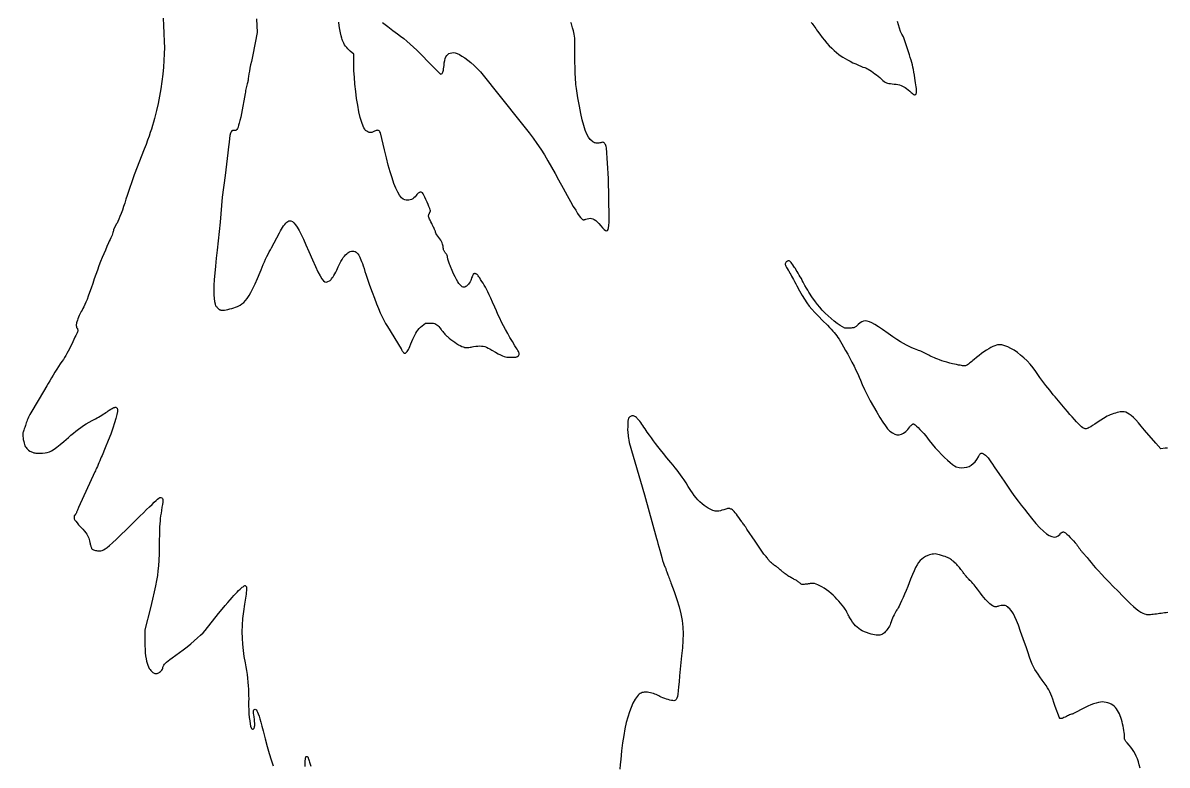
# Model space of a CAD drawing. Extents: x 0.1 to 12, y 0.1 to 13.2.
# Drawn here: x 1.19 to 5.993, y 3.255 to 6.371 of the extents above; entities that cross this region are included whole.
import ezdxf

# ---------------------------------------------------------------- set-up
doc = ezdxf.new("R2010")
doc.units = 0
doc.layers.get('0').update_dxf_attribs({"color": 5, "linetype": 'CONTINUOUS'})
doc.layers.add('1', color=1, linetype='CONTINUOUS')

msp = doc.modelspace()

# ---------------------------------------------------------------- linework, layer by layer
at = {"linetype": 'CONTINUOUS'}
for points in [[(1.7787, 6.3902), (1.7809, 6.3605), (1.7826, 6.3275), (1.7838, 6.2913), (1.7842, 6.2669), (1.7838, 6.2408), (1.7825, 6.2133), (1.7804, 6.1846), (1.7774, 6.155), (1.7736, 6.1248), (1.7691, 6.0942), (1.7637, 6.0635), (1.7576, 6.0331), (1.7508, 6.003), (1.7464, 5.9857), (1.7423, 5.9697), (1.7382, 5.9545), (1.7341, 5.9399), (1.7297, 5.9253), (1.725, 5.9105), (1.7198, 5.895), (1.714, 5.8785), (1.7073, 5.8605), (1.6997, 5.8408), (1.6577, 5.7327), (1.6276, 5.6456), (1.623, 5.6302), (1.618, 5.6147), (1.613, 5.5995), (1.6079, 5.5848), (1.6029, 5.5709), (1.598, 5.5583), (1.5934, 5.5471), (1.5893, 5.5377), (1.5856, 5.5304), (1.5826, 5.5255), (1.5706, 5.5015), (1.5703, 5.4985), (1.5695, 5.4947), (1.5683, 5.4904), (1.5666, 5.4855), (1.5646, 5.4801), (1.5621, 5.4743), (1.5594, 5.468), (1.5563, 5.4614), (1.5531, 5.4546), (1.5495, 5.4474), (1.5432, 5.4328), (1.5366, 5.4175), (1.53, 5.4018), (1.5233, 5.3855), (1.5165, 5.3686), (1.5098, 5.3512), (1.503, 5.3333), (1.4964, 5.3148), (1.4899, 5.2958), (1.4835, 5.2763), (1.4766, 5.2567), (1.4704, 5.2393), (1.4648, 5.2239), (1.4596, 5.2104), (1.455, 5.1986), (1.4506, 5.1883), (1.4466, 5.1794), (1.4427, 5.1716), (1.439, 5.165), (1.4354, 5.1592), (1.4327, 5.1542), (1.4298, 5.1483), (1.4269, 5.142), (1.4241, 5.1354), (1.4216, 5.1288), (1.4192, 5.1224), (1.4172, 5.1166), (1.4157, 5.1116), (1.4148, 5.1077), (1.4144, 5.1051), (1.4144, 5.104), (1.4144, 5.1027), (1.4145, 5.1011), (1.4146, 5.0994), (1.4148, 5.0976), (1.4151, 5.0958), (1.4154, 5.0941), (1.416, 5.0925), (1.4166, 5.0912), (1.4174, 5.0901), (1.419, 5.0875), (1.4202, 5.0852), (1.421, 5.0828), (1.4212, 5.0802), (1.4208, 5.0773), (1.4198, 5.0739), (1.4181, 5.0697), (1.4157, 5.0646), (1.4125, 5.0585), (1.4084, 5.0511), (1.4045, 5.0418), (1.4002, 5.0321), (1.3956, 5.0222), (1.3906, 5.0122), (1.3855, 5.0023), (1.3803, 4.9925), (1.3751, 4.983), (1.37, 4.974), (1.365, 4.9656), (1.3604, 4.958), (1.3538, 4.9492), (1.3468, 4.9392), (1.3396, 4.9283), (1.3322, 4.9167), (1.3247, 4.9047), (1.3173, 4.8924), (1.3102, 4.8803), (1.3034, 4.8685), (1.297, 4.8573), (1.2913, 4.8468), (1.2583, 4.7928), (1.2192, 4.7267), (1.2165, 4.7212), (1.2139, 4.7153), (1.2113, 4.7094), (1.2088, 4.7034), (1.2065, 4.6974), (1.2043, 4.6917), (1.2024, 4.6862), (1.2007, 4.6812), (1.1993, 4.6766), (1.1982, 4.6727), (1.1958, 4.6669), (1.1938, 4.6619), (1.1924, 4.6575), (1.1913, 4.6534), (1.1907, 4.6494), (1.1904, 4.6452), (1.1905, 4.6406), (1.1908, 4.6353), (1.1914, 4.6291), (1.1922, 4.6216), (1.1939, 4.6134), (1.1956, 4.6065), (1.1973, 4.6008), (1.1991, 4.5961), (1.2012, 4.592), (1.2037, 4.5883), (1.2066, 4.5849), (1.2101, 4.5815), (1.2143, 4.5778), (1.2192, 4.5736), (1.2234, 4.5719), (1.227, 4.5703), (1.2304, 4.569), (1.2336, 4.5678), (1.2369, 4.5668), (1.2404, 4.566), (1.2444, 4.5654), (1.2491, 4.5649), (1.2547, 4.5647), (1.2613, 4.5646), (1.273, 4.5648), (1.2833, 4.5657), (1.2927, 4.5675), (1.3018, 4.5705), (1.3112, 4.5751), (1.3214, 4.5814), (1.3329, 4.5899), (1.3464, 4.6007), (1.3624, 4.6142), (1.3814, 4.6306), (1.392, 4.6402), (1.4025, 4.6491), (1.4128, 4.6575), (1.4233, 4.6655), (1.4339, 4.673), (1.4449, 4.6804), (1.4565, 4.6875), (1.4686, 4.6945), (1.4816, 4.7016), (1.4955, 4.7087), (1.5019, 4.7124), (1.5084, 4.7162), (1.5148, 4.7201), (1.5212, 4.724), (1.5274, 4.7279), (1.5333, 4.7316), (1.5389, 4.7353), (1.544, 4.7387), (1.5486, 4.7419), (1.5526, 4.7447), (1.5591, 4.7488), (1.5646, 4.752), (1.5692, 4.7545), (1.5728, 4.7561), (1.5758, 4.7571), (1.5783, 4.7575), (1.5803, 4.7573), (1.5821, 4.7566), (1.5838, 4.7554), (1.5856, 4.7538), (1.5873, 4.7483), (1.5871, 4.7392), (1.585, 4.7267), (1.5811, 4.7108), (1.5755, 4.6918), (1.5681, 4.6699), (1.559, 4.6451), (1.5484, 4.6177), (1.5362, 4.5878), (1.5225, 4.5556), (1.5196, 4.5481), (1.5165, 4.5403), (1.5132, 4.5323), (1.5098, 4.5243), (1.5064, 4.5165), (1.5031, 4.5091), (1.4999, 4.5022), (1.4971, 4.496), (1.4946, 4.4907), (1.4925, 4.4865), (1.4234, 4.3363), (1.4224, 4.3327), (1.4213, 4.3292), (1.4201, 4.3258), (1.4188, 4.3225), (1.4174, 4.3194), (1.4161, 4.3167), (1.4148, 4.3142), (1.4135, 4.3121), (1.4124, 4.3105), (1.4114, 4.3093), (1.4083, 4.305), (1.4061, 4.3011), (1.405, 4.2973), (1.405, 4.2933), (1.4062, 4.289), (1.4086, 4.2842), (1.4124, 4.2787), (1.4176, 4.2721), (1.4242, 4.2644), (1.4324, 4.2553), (1.4414, 4.2454), (1.4486, 4.2371), (1.4543, 4.2302), (1.4587, 4.2242), (1.4621, 4.2188), (1.4646, 4.2137), (1.4666, 4.2086), (1.4683, 4.203), (1.4698, 4.1966), (1.4715, 4.1892), (1.4724, 4.1856), (1.4733, 4.1821), (1.4742, 4.1786), (1.4751, 4.1753), (1.476, 4.1723), (1.4769, 4.1695), (1.4778, 4.167), (1.4787, 4.165), (1.4796, 4.1633), (1.4805, 4.1622), (1.4834, 4.1604), (1.4869, 4.1589), (1.4907, 4.1577), (1.4949, 4.1566), (1.4992, 4.1558), (1.5038, 4.1552), (1.5085, 4.155), (1.5133, 4.1551), (1.5179, 4.1554), (1.5225, 4.1562), (1.5284, 4.1586), (1.5353, 4.1628), (1.5438, 4.1689), (1.5543, 4.1775), (1.5672, 4.1888), (1.5829, 4.2033), (1.6017, 4.2213), (1.6242, 4.2432), (1.6507, 4.2694), (1.6817, 4.3003), (1.6964, 4.3149), (1.7097, 4.328), (1.7218, 4.3397), (1.7325, 4.3498), (1.7417, 4.3585), (1.7496, 4.3656), (1.7559, 4.3712), (1.7608, 4.3752), (1.7641, 4.3776), (1.7658, 4.3784), (1.7698, 4.3782), (1.773, 4.3777), (1.7754, 4.3764), (1.777, 4.3741), (1.7778, 4.3705), (1.7779, 4.3654), (1.7773, 4.3585), (1.776, 4.3495), (1.7742, 4.3382), (1.7718, 4.3243), (1.7701, 4.3124), (1.7685, 4.3015), (1.7672, 4.2909), (1.766, 4.2801), (1.765, 4.2684), (1.7642, 4.2551), (1.7636, 4.2397), (1.7631, 4.2215), (1.7629, 4.1999), (1.7628, 4.1742), (1.7618, 4.1421), (1.7607, 4.115), (1.7593, 4.0917), (1.7574, 4.0707), (1.7549, 4.0507), (1.7515, 4.0302), (1.7472, 4.0078), (1.7417, 3.9823), (1.7349, 3.9521), (1.7267, 3.9159), (1.7027, 3.8228), (1.7027, 3.7748), (1.7029, 3.7568), (1.7034, 3.7407), (1.7043, 3.7263), (1.7056, 3.7134), (1.7072, 3.702), (1.7092, 3.6917), (1.7115, 3.6827), (1.7142, 3.6745), (1.7173, 3.6673), (1.7207, 3.6607), (1.7242, 3.6564), (1.7273, 3.6527), (1.7302, 3.6495), (1.733, 3.6468), (1.7357, 3.6445), (1.7385, 3.6427), (1.7412, 3.6413), (1.7442, 3.6404), (1.7473, 3.6398), (1.7508, 3.6396), (1.7537, 3.6401), (1.757, 3.6413), (1.7606, 3.6431), (1.7642, 3.6455), (1.7676, 3.6483), (1.7709, 3.6513), (1.7736, 3.6545), (1.7758, 3.6577), (1.7773, 3.6608), (1.7778, 3.6637), (1.778, 3.6664), (1.7787, 3.6692), (1.78, 3.6722), (1.782, 3.6754), (1.7849, 3.6791), (1.7888, 3.6831), (1.7938, 3.6877), (1.8001, 3.693), (1.8077, 3.6989), (1.8168, 3.7057), (1.8317, 3.7162), (1.8473, 3.7277), (1.8633, 3.7398), (1.8793, 3.7524), (1.8949, 3.765), (1.9098, 3.7775), (1.9236, 3.7895), (1.936, 3.8007), (1.9466, 3.811), (1.955, 3.8198), (2.012, 3.8919), (2.0264, 3.9095), (2.039, 3.9247), (2.05, 3.9378), (2.0597, 3.949), (2.0683, 3.9587), (2.076, 3.9671), (2.083, 3.9746), (2.0896, 3.9814), (2.0958, 3.9877), (2.1021, 3.994), (2.1071, 3.9981), (2.1112, 4.0016), (2.1147, 4.0043), (2.1175, 4.0064), (2.1197, 4.0079), (2.1216, 4.0087), (2.123, 4.0089), (2.1242, 4.0085), (2.1252, 4.0075), (2.1261, 4.006), (2.1277, 4.005), (2.1287, 4.0037), (2.1293, 4.0018), (2.1296, 3.9994), (2.1295, 3.9962), (2.1292, 3.9922), (2.1286, 3.987), (2.1279, 3.9807), (2.127, 3.9731), (2.1261, 3.964), (2.1204, 3.9315), (2.116, 3.9006), (2.1128, 3.8711), (2.1108, 3.8427), (2.11, 3.8153), (2.1103, 3.7886), (2.1119, 3.7624), (2.1145, 3.7365), (2.1183, 3.7107), (2.1231, 3.6847), (2.1265, 3.6684), (2.1293, 3.6521), (2.1317, 3.6358), (2.1336, 3.6197), (2.1351, 3.604), (2.1363, 3.5887), (2.1372, 3.574), (2.1377, 3.56), (2.138, 3.5468), (2.1381, 3.5345), (2.1376, 3.5195), (2.1377, 3.5035), (2.1383, 3.4872), (2.1393, 3.4711), (2.1408, 3.4557), (2.1425, 3.4416), (2.1443, 3.4292), (2.1463, 3.4192), (2.1483, 3.4121), (2.1502, 3.4084), (2.1518, 3.4076), (2.1531, 3.407), (2.1542, 3.4065), (2.1551, 3.4063), (2.1558, 3.4062), (2.1564, 3.4063), (2.157, 3.4065), (2.1576, 3.407), (2.1583, 3.4076), (2.1592, 3.4084), (2.1601, 3.4094), (2.1609, 3.4107), (2.1617, 3.4125), (2.1624, 3.4148), (2.1629, 3.4178), (2.1633, 3.4216), (2.1634, 3.4263), (2.1633, 3.4321), (2.1629, 3.4391), (2.1622, 3.4474), (2.1605, 3.4574), (2.1593, 3.4657), (2.1585, 3.4724), (2.158, 3.4778), (2.158, 3.482), (2.1585, 3.4851), (2.1594, 3.4872), (2.1608, 3.4886), (2.1627, 3.4893), (2.1652, 3.4895), (2.1678, 3.4888), (2.1703, 3.4867), (2.1729, 3.4831), (2.1755, 3.4777), (2.1783, 3.4703), (2.1814, 3.4609), (2.1848, 3.4493), (2.1887, 3.4353), (2.1931, 3.4187), (2.1982, 3.3994), (2.2071, 3.3654), (2.2158, 3.3335), (2.2243, 3.3041), (2.2326, 3.2769), (2.2406, 3.2523)], [(2.3754, 3.2502), (2.3755, 3.2632), (2.3758, 3.2731), (2.3761, 3.2804), (2.3767, 3.2854), (2.3774, 3.2886), (2.3784, 3.2904), (2.3798, 3.2911), (2.3814, 3.2913), (2.383, 3.2912), (2.3844, 3.2908), (2.3855, 3.2901), (2.3865, 3.2889), (2.3874, 3.2872), (2.3883, 3.2848), (2.3893, 3.2817), (2.3904, 3.2778), (2.3918, 3.2731), (2.3934, 3.2673), (2.396, 3.2587), (2.3985, 3.251)]]:
    msp.add_lwpolyline(points, dxfattribs=at)
at = {"layer": '1', "linetype": 'CONTINUOUS'}
for points in [[(2.1712, 6.3874), (2.1742, 6.3303), (2.1562, 6.2372), (2.1526, 6.2228), (2.1494, 6.2084), (2.1463, 6.1943), (2.1436, 6.1808), (2.1411, 6.1682), (2.1391, 6.1566), (2.1374, 6.1463), (2.1362, 6.1377), (2.1354, 6.1309), (2.1351, 6.1261), (2.1341, 6.123), (2.133, 6.1191), (2.1318, 6.1145), (2.1305, 6.1094), (2.1291, 6.104), (2.1278, 6.0982), (2.1265, 6.0923), (2.1252, 6.0864), (2.1241, 6.0806), (2.1231, 6.0751), (2.1081, 5.991), (2.1047, 5.9751), (2.1016, 5.9616), (2.0987, 5.9503), (2.096, 5.941), (2.0935, 5.9336), (2.091, 5.9279), (2.0886, 5.9237), (2.0862, 5.9209), (2.0837, 5.9194), (2.0811, 5.9189), (2.0754, 5.9195), (2.0707, 5.919), (2.067, 5.9172), (2.064, 5.9134), (2.0616, 5.9073), (2.0595, 5.8984), (2.0575, 5.8862), (2.0556, 5.8704), (2.0535, 5.8504), (2.0511, 5.8258), (2.039, 5.7297), (2.027, 5.6396), (2.018, 5.5345), (2.006, 5.4174), (2.0019, 5.3826), (1.9984, 5.3502), (1.9957, 5.3203), (1.9938, 5.2932), (1.9925, 5.2688), (1.992, 5.2473), (1.9921, 5.2287), (1.993, 5.2133), (1.9947, 5.2011), (1.997, 5.1922), (1.9972, 5.1903), (1.9977, 5.1883), (1.9985, 5.1862), (1.9995, 5.1841), (2.0008, 5.1821), (2.0022, 5.1801), (2.0038, 5.1783), (2.0055, 5.1766), (2.0072, 5.1753), (2.009, 5.1742), (2.0107, 5.1717), (2.0124, 5.1698), (2.0139, 5.1683), (2.0155, 5.1671), (2.0173, 5.1663), (2.0192, 5.1657), (2.0213, 5.1654), (2.0238, 5.1652), (2.0267, 5.1652), (2.03, 5.1652), (2.036, 5.1655), (2.043, 5.1665), (2.0507, 5.168), (2.0589, 5.17), (2.0672, 5.1723), (2.0754, 5.1749), (2.0833, 5.1777), (2.0906, 5.1805), (2.0969, 5.1834), (2.1021, 5.1862), (2.11, 5.1912), (2.1175, 5.1974), (2.1248, 5.205), (2.1321, 5.2145), (2.1396, 5.226), (2.1475, 5.2398), (2.1559, 5.2563), (2.165, 5.2756), (2.1751, 5.2982), (2.1862, 5.3243), (2.19, 5.3346), (2.1944, 5.3453), (2.199, 5.3564), (2.204, 5.3676), (2.2091, 5.3788), (2.2143, 5.3896), (2.2195, 5.4), (2.2246, 5.4097), (2.2296, 5.4186), (2.2342, 5.4264), (2.2673, 5.4895), (2.2711, 5.4975), (2.2754, 5.5052), (2.2799, 5.5124), (2.2847, 5.5191), (2.2894, 5.5252), (2.2941, 5.5304), (2.2985, 5.5346), (2.3026, 5.5378), (2.3063, 5.5398), (2.3093, 5.5405), (2.3155, 5.5396), (2.3218, 5.5366), (2.3281, 5.5314), (2.3348, 5.5236), (2.342, 5.5131), (2.3497, 5.4997), (2.3583, 5.483), (2.3678, 5.4629), (2.3785, 5.4391), (2.3904, 5.4114), (2.4053, 5.3769), (2.4179, 5.3487), (2.4285, 5.3264), (2.4375, 5.3093), (2.4452, 5.2969), (2.452, 5.2888), (2.4583, 5.2844), (2.4644, 5.2832), (2.4707, 5.2847), (2.4775, 5.2883), (2.4794, 5.2895), (2.4815, 5.2912), (2.4838, 5.2937), (2.4863, 5.2968), (2.4891, 5.3007), (2.4922, 5.3054), (2.4955, 5.3109), (2.4992, 5.3174), (2.5032, 5.3249), (2.5075, 5.3333), (2.5136, 5.3469), (2.5194, 5.3587), (2.525, 5.369), (2.5302, 5.3779), (2.5353, 5.3855), (2.5402, 5.3919), (2.5449, 5.3973), (2.5495, 5.4017), (2.5541, 5.4054), (2.5586, 5.4084), (2.5646, 5.4107), (2.5702, 5.412), (2.5753, 5.4125), (2.58, 5.412), (2.5845, 5.4107), (2.5886, 5.4084), (2.5926, 5.4053), (2.5963, 5.4012), (2.6, 5.3963), (2.6036, 5.3904), (2.6048, 5.3876), (2.6067, 5.3831), (2.6091, 5.3769), (2.612, 5.3693), (2.6152, 5.3604), (2.6187, 5.3504), (2.6224, 5.3395), (2.6262, 5.3279), (2.63, 5.3158), (2.6336, 5.3033), (2.6456, 5.2702), (2.6562, 5.2408), (2.6659, 5.2148), (2.6747, 5.1919), (2.6828, 5.1715), (2.6905, 5.1535), (2.6979, 5.1373), (2.7053, 5.1226), (2.7128, 5.109), (2.7207, 5.0961), (2.7778, 5.003), (2.7788, 5.0011), (2.7799, 4.9991), (2.7811, 4.997), (2.7824, 4.9949), (2.7838, 4.9929), (2.7851, 4.9909), (2.7864, 4.9891), (2.7877, 4.9874), (2.7888, 4.9861), (2.7898, 4.985), (2.7917, 4.9844), (2.7937, 4.9843), (2.7959, 4.985), (2.7982, 4.9863), (2.8007, 4.9884), (2.8032, 4.9913), (2.8058, 4.995), (2.8084, 4.9997), (2.8111, 5.0053), (2.8138, 5.012), (2.8182, 5.0233), (2.8225, 5.0337), (2.8268, 5.0433), (2.831, 5.0522), (2.8352, 5.0604), (2.8395, 5.068), (2.844, 5.075), (2.8487, 5.0815), (2.8536, 5.0875), (2.8589, 5.0931), (2.8799, 5.1111), (2.8979, 5.1111), (2.9039, 5.111), (2.9092, 5.1106), (2.9141, 5.1098), (2.9187, 5.1085), (2.923, 5.1066), (2.9273, 5.104), (2.9316, 5.1005), (2.936, 5.0961), (2.9408, 5.0907), (2.9459, 5.0841), (2.9479, 5.0812), (2.9502, 5.0781), (2.9527, 5.0748), (2.9555, 5.0713), (2.9583, 5.0679), (2.9613, 5.0646), (2.9643, 5.0615), (2.9673, 5.0586), (2.9702, 5.0561), (2.973, 5.0541), (2.9797, 5.0478), (2.9871, 5.0416), (2.9949, 5.0356), (3.0029, 5.03), (3.0109, 5.0248), (3.0186, 5.0201), (3.0258, 5.0161), (3.0323, 5.0128), (3.0378, 5.0104), (3.042, 5.009), (3.0442, 5.0083), (3.047, 5.0079), (3.0503, 5.0078), (3.0541, 5.0079), (3.0582, 5.0083), (3.0626, 5.0088), (3.0672, 5.0095), (3.0718, 5.0103), (3.0765, 5.0111), (3.0811, 5.012), (3.0912, 5.0135), (3.1002, 5.0145), (3.1082, 5.0148), (3.1155, 5.0145), (3.1224, 5.0135), (3.1291, 5.0118), (3.1359, 5.0093), (3.143, 5.0061), (3.1507, 5.002), (3.1592, 4.997), (3.1738, 4.9889), (3.1858, 4.9823), (3.1954, 4.9773), (3.2033, 4.9734), (3.2098, 4.9707), (3.2156, 4.9689), (3.221, 4.9678), (3.2266, 4.9672), (3.2329, 4.967), (3.2402, 4.967), (3.2461, 4.9671), (3.2511, 4.9673), (3.2554, 4.9677), (3.259, 4.9682), (3.262, 4.9688), (3.2645, 4.9696), (3.2664, 4.9703), (3.268, 4.9712), (3.2693, 4.9721), (3.2703, 4.973), (3.2718, 4.9756), (3.2727, 4.9782), (3.2731, 4.9809), (3.2728, 4.9839), (3.2718, 4.9872), (3.27, 4.9911), (3.2676, 4.9957), (3.2643, 5.0011), (3.2602, 5.0075), (3.2553, 5.015), (3.2447, 5.0328), (3.2347, 5.05), (3.2252, 5.0669), (3.2161, 5.0833), (3.2076, 5.0995), (3.1995, 5.1153), (3.1918, 5.131), (3.1845, 5.1465), (3.1777, 5.1619), (3.1712, 5.1772), (3.162, 5.1979), (3.1543, 5.2153), (3.1476, 5.2299), (3.1418, 5.2422), (3.1366, 5.2526), (3.1318, 5.2617), (3.1271, 5.2699), (3.1223, 5.2778), (3.117, 5.2857), (3.1111, 5.2943), (3.1077, 5.3001), (3.1046, 5.3049), (3.1018, 5.3087), (3.0992, 5.3118), (3.0968, 5.3142), (3.0947, 5.3159), (3.0926, 5.3171), (3.0907, 5.3178), (3.0889, 5.3182), (3.0871, 5.3183), (3.0854, 5.3182), (3.0838, 5.3178), (3.0823, 5.3171), (3.0809, 5.3159), (3.0796, 5.3142), (3.0782, 5.3118), (3.0768, 5.3087), (3.0754, 5.3049), (3.0738, 5.3001), (3.0721, 5.2943), (3.0699, 5.2889), (3.0672, 5.2836), (3.064, 5.2786), (3.0604, 5.274), (3.0567, 5.2699), (3.0528, 5.2664), (3.049, 5.2637), (3.0454, 5.2618), (3.042, 5.261), (3.039, 5.2613), (3.0345, 5.2635), (3.03, 5.2669), (3.0253, 5.2714), (3.0204, 5.2772), (3.0154, 5.2845), (3.0101, 5.2935), (3.0044, 5.3042), (2.9984, 5.3168), (2.9919, 5.3315), (2.985, 5.3483), (2.9832, 5.3529), (2.9814, 5.3576), (2.9797, 5.3623), (2.9782, 5.3669), (2.9767, 5.3712), (2.9755, 5.3754), (2.9744, 5.3791), (2.9737, 5.3825), (2.9732, 5.3852), (2.973, 5.3874), (2.9728, 5.3893), (2.9723, 5.3913), (2.9715, 5.3934), (2.9705, 5.3956), (2.9692, 5.3979), (2.9678, 5.4001), (2.9662, 5.4024), (2.9645, 5.4045), (2.9628, 5.4065), (2.961, 5.4084), (2.9593, 5.411), (2.958, 5.4135), (2.957, 5.4158), (2.9562, 5.418), (2.9557, 5.42), (2.9553, 5.422), (2.9551, 5.4239), (2.955, 5.4258), (2.955, 5.4276), (2.955, 5.4294), (2.9546, 5.4333), (2.9536, 5.4376), (2.952, 5.4424), (2.9498, 5.4474), (2.9471, 5.4527), (2.9439, 5.4582), (2.9404, 5.4638), (2.9365, 5.4694), (2.9323, 5.475), (2.9279, 5.4805), (2.927, 5.4816), (2.9261, 5.4829), (2.9253, 5.4845), (2.9245, 5.4862), (2.9238, 5.488), (2.9232, 5.4898), (2.9226, 5.4915), (2.9223, 5.4931), (2.922, 5.4944), (2.9219, 5.4955), (2.9217, 5.4967), (2.9209, 5.4986), (2.9198, 5.5011), (2.9184, 5.5041), (2.9167, 5.5075), (2.9148, 5.5113), (2.9128, 5.5153), (2.9108, 5.5196), (2.9088, 5.524), (2.9069, 5.5285), (2.9028, 5.5359), (2.8996, 5.5421), (2.8971, 5.5472), (2.8953, 5.5514), (2.8941, 5.5548), (2.8935, 5.5577), (2.8933, 5.5603), (2.8935, 5.5626), (2.8941, 5.565), (2.8949, 5.5676), (2.8958, 5.5694), (2.8967, 5.5712), (2.8975, 5.5729), (2.8983, 5.5746), (2.899, 5.5762), (2.8996, 5.5777), (2.9002, 5.5792), (2.9006, 5.5804), (2.9008, 5.5816), (2.9009, 5.5826), (2.9001, 5.5859), (2.898, 5.5918), (2.8949, 5.5997), (2.891, 5.609), (2.8866, 5.619), (2.8821, 5.6291), (2.8777, 5.6386), (2.8736, 5.647), (2.8703, 5.6535), (2.8679, 5.6577), (2.8652, 5.6592), (2.8625, 5.6602), (2.8598, 5.6605), (2.8571, 5.6604), (2.8544, 5.6595), (2.8516, 5.6581), (2.8489, 5.656), (2.8462, 5.6532), (2.8435, 5.6498), (2.8408, 5.6456), (2.8363, 5.6406), (2.8315, 5.6363), (2.8265, 5.6327), (2.8214, 5.63), (2.8161, 5.628), (2.8106, 5.6268), (2.8049, 5.6265), (2.799, 5.627), (2.793, 5.6284), (2.7868, 5.6306), (2.7794, 5.637), (2.7717, 5.647), (2.7639, 5.6604), (2.7558, 5.6772), (2.7477, 5.6971), (2.7397, 5.7199), (2.7316, 5.7456), (2.7237, 5.7739), (2.7161, 5.8047), (2.7087, 5.8378), (2.6907, 5.9099), (2.6889, 5.9132), (2.687, 5.9157), (2.6851, 5.9176), (2.6831, 5.9189), (2.6809, 5.9197), (2.6786, 5.9199), (2.676, 5.9195), (2.6732, 5.9188), (2.6701, 5.9175), (2.6667, 5.9159), (2.6605, 5.9129), (2.6545, 5.9112), (2.6487, 5.9106), (2.6433, 5.9112), (2.6381, 5.9129), (2.6334, 5.9157), (2.629, 5.9195), (2.6251, 5.9244), (2.6216, 5.9302), (2.6186, 5.9369), (2.6124, 5.953), (2.6065, 5.9736), (2.6009, 5.9978), (2.5958, 6.0248), (2.5912, 6.0537), (2.5873, 6.0835), (2.584, 6.1135), (2.5816, 6.1427), (2.5801, 6.1702), (2.5796, 6.1952), (2.5796, 6.2402), (2.5646, 6.2523), (2.5593, 6.257), (2.5542, 6.2622), (2.5494, 6.2677), (2.545, 6.2734), (2.5409, 6.2793), (2.5373, 6.2851), (2.5342, 6.2908), (2.5317, 6.2964), (2.5298, 6.3015), (2.5285, 6.3063), (2.5258, 6.3171), (2.5232, 6.3297), (2.5207, 6.3435), (2.5183, 6.3583), (2.5161, 6.3739)], [(2.7003, 6.373), (2.722, 6.3558), (2.743, 6.3395), (2.7628, 6.3243), (2.7755, 6.3149), (2.7887, 6.3046), (2.8021, 6.2935), (2.8157, 6.2817), (2.8296, 6.2691), (2.8436, 6.256), (2.8578, 6.2423), (2.8721, 6.228), (2.8865, 6.2133), (2.9009, 6.1982), (2.9429, 6.1562), (2.9455, 6.1564), (2.9477, 6.1573), (2.9496, 6.1588), (2.9513, 6.1611), (2.9527, 6.164), (2.954, 6.1678), (2.9551, 6.1725), (2.9561, 6.1781), (2.9571, 6.1846), (2.958, 6.1922), (2.9591, 6.2032), (2.9609, 6.2128), (2.9632, 6.2211), (2.9661, 6.2281), (2.9696, 6.2339), (2.9737, 6.2385), (2.9785, 6.242), (2.984, 6.2444), (2.9901, 6.2458), (2.997, 6.2462), (3.0041, 6.2453), (3.0126, 6.2424), (3.0224, 6.2378), (3.0333, 6.2315), (3.045, 6.2237), (3.0575, 6.2145), (3.0706, 6.2039), (3.084, 6.1921), (3.0975, 6.1791), (3.1111, 6.1652), (3.2823, 5.952), (3.2992, 5.931), (3.3158, 5.9094), (3.3321, 5.8872), (3.3481, 5.8644), (3.3637, 5.8408), (3.3792, 5.8166), (3.3943, 5.7916), (3.4092, 5.7658), (3.4239, 5.7392), (3.4384, 5.7117), (3.4577, 5.6766), (3.4744, 5.6467), (3.4886, 5.6216), (3.5006, 5.6008), (3.5105, 5.5841), (3.5187, 5.5709), (3.5252, 5.561), (3.5304, 5.5539), (3.5344, 5.5492), (3.5375, 5.5465), (3.5392, 5.5457), (3.5405, 5.5451), (3.5417, 5.5446), (3.5428, 5.5444), (3.5439, 5.5443), (3.5451, 5.5444), (3.5465, 5.5446), (3.5481, 5.5451), (3.5501, 5.5457), (3.5526, 5.5465), (3.5594, 5.5489), (3.5657, 5.5504), (3.5717, 5.5509), (3.5774, 5.5504), (3.583, 5.5488), (3.5887, 5.5459), (3.5946, 5.5416), (3.601, 5.5359), (3.6079, 5.5286), (3.6156, 5.5195), (3.6238, 5.5106), (3.6306, 5.5039), (3.6361, 5.4996), (3.6404, 5.4978), (3.6438, 5.4989), (3.6463, 5.5029), (3.6482, 5.51), (3.6496, 5.5206), (3.6507, 5.5347), (3.6517, 5.5526), (3.6486, 5.7177), (3.6396, 5.8468), (3.6386, 5.852), (3.6371, 5.8565), (3.6354, 5.8605), (3.6334, 5.8638), (3.631, 5.8664), (3.6284, 5.8682), (3.6255, 5.8694), (3.6224, 5.8697), (3.6191, 5.8692), (3.6156, 5.8679), (3.6119, 5.8671), (3.6081, 5.8665), (3.6042, 5.8661), (3.6003, 5.8661), (3.5965, 5.8664), (3.5927, 5.867), (3.5891, 5.868), (3.5856, 5.8695), (3.5825, 5.8714), (3.5796, 5.8739), (3.5717, 5.8807), (3.5644, 5.8906), (3.5574, 5.9037), (3.5507, 5.9201), (3.5443, 5.9399), (3.5381, 5.9634), (3.532, 5.9906), (3.5259, 6.0217), (3.5197, 6.0568), (3.5135, 6.0961), (3.5126, 6.1037), (3.5117, 6.1121), (3.5109, 6.1215), (3.5101, 6.1318), (3.5094, 6.1434), (3.5088, 6.1562), (3.5082, 6.1704), (3.5078, 6.186), (3.5076, 6.2033), (3.5075, 6.2222), (3.5075, 6.2461), (3.5074, 6.2659), (3.5073, 6.2821), (3.5069, 6.2954), (3.5064, 6.3063), (3.5056, 6.3154), (3.5044, 6.3233), (3.5029, 6.3305), (3.5009, 6.3377), (3.4985, 6.3453), (3.4974, 6.3501), (3.496, 6.3553), (3.4944, 6.3607), (3.4926, 6.3663), (3.4906, 6.372)], [(4.499, 6.3724), (4.5026, 6.3681), (4.5064, 6.3634), (4.5103, 6.3582), (4.5141, 6.3529), (4.518, 6.3474), (4.5218, 6.3418), (4.5255, 6.3363), (4.5348, 6.323), (4.5445, 6.3101), (4.5545, 6.2977), (4.5647, 6.2859), (4.5751, 6.2748), (4.5854, 6.2643), (4.5957, 6.2547), (4.6057, 6.2459), (4.6154, 6.2381), (4.6246, 6.2312), (4.6319, 6.2264), (4.641, 6.221), (4.6513, 6.2154), (4.6625, 6.2096), (4.6742, 6.2038), (4.6858, 6.1984), (4.697, 6.1934), (4.7074, 6.189), (4.7164, 6.1856), (4.7237, 6.1832), (4.7278, 6.1818), (4.7329, 6.1794), (4.7387, 6.1762), (4.7451, 6.1723), (4.7519, 6.1678), (4.759, 6.1629), (4.7662, 6.1576), (4.7733, 6.1521), (4.7802, 6.1466), (4.7868, 6.1411), (4.7935, 6.1346), (4.7994, 6.1294), (4.8047, 6.1253), (4.8097, 6.1221), (4.8146, 6.1197), (4.8197, 6.118), (4.8252, 6.1167), (4.8314, 6.1158), (4.8385, 6.115), (4.8468, 6.1141), (4.8553, 6.1131), (4.8629, 6.1119), (4.8698, 6.1103), (4.8762, 6.1083), (4.8821, 6.1059), (4.8879, 6.1029), (4.8937, 6.0993), (4.8997, 6.095), (4.906, 6.0899), (4.9129, 6.0841), (4.918, 6.0792), (4.9223, 6.0754), (4.9261, 6.0725), (4.9294, 6.0705), (4.9321, 6.0694), (4.9343, 6.0692), (4.9362, 6.0696), (4.9377, 6.0708), (4.9389, 6.0727), (4.9399, 6.0751), (4.9407, 6.0767), (4.941, 6.0796), (4.9411, 6.0838), (4.9409, 6.0891), (4.9403, 6.0953), (4.9395, 6.1025), (4.9384, 6.1105), (4.9371, 6.1192), (4.9356, 6.1284), (4.9339, 6.1381), (4.9321, 6.1517), (4.9303, 6.1638), (4.9283, 6.1748), (4.9261, 6.185), (4.9238, 6.1948), (4.9212, 6.2045), (4.9182, 6.2145), (4.9149, 6.225), (4.9112, 6.2365), (4.9069, 6.2492), (4.8859, 6.3123), (4.8799, 6.323), (4.8744, 6.335), (4.8695, 6.3482), (4.8652, 6.3622), (4.8615, 6.3769)], [(5.9938, 4.5863), (5.9894, 4.5858), (5.985, 4.5856), (5.967, 4.5826), (5.9459, 4.6066), (5.8979, 4.6607), (5.8843, 4.6774), (5.8721, 4.6918), (5.8611, 4.704), (5.8513, 4.7141), (5.8423, 4.7222), (5.8341, 4.7286), (5.8264, 4.7332), (5.8191, 4.7364), (5.812, 4.7382), (5.8048, 4.7387), (5.8013, 4.7385), (5.7965, 4.7377), (5.7906, 4.7366), (5.7839, 4.735), (5.7767, 4.7331), (5.7691, 4.7309), (5.7616, 4.7286), (5.7543, 4.726), (5.7476, 4.7234), (5.7417, 4.7207), (5.6997, 4.6937), (5.6889, 4.6863), (5.6799, 4.6802), (5.6724, 4.6754), (5.6662, 4.6718), (5.661, 4.6693), (5.6567, 4.6677), (5.6529, 4.6671), (5.6494, 4.6673), (5.6461, 4.6681), (5.6426, 4.6697), (5.6392, 4.6716), (5.6342, 4.6755), (5.628, 4.6811), (5.6208, 4.6883), (5.6126, 4.6967), (5.6037, 4.7062), (5.5943, 4.7166), (5.5845, 4.7276), (5.5745, 4.7391), (5.5646, 4.7508), (5.5225, 4.8018), (5.5152, 4.8102), (5.5077, 4.8191), (5.5001, 4.8285), (5.4923, 4.8384), (5.4842, 4.8487), (5.476, 4.8595), (5.4677, 4.8708), (5.4591, 4.8824), (5.4504, 4.8945), (5.4414, 4.9069), (5.4301, 4.9227), (5.4179, 4.9378), (5.405, 4.9518), (5.3917, 4.9649), (5.378, 4.9767), (5.3643, 4.9873), (5.3506, 4.9966), (5.3373, 5.0043), (5.3244, 5.0105), (5.3123, 5.015), (5.3073, 5.0166), (5.3031, 5.0179), (5.2994, 5.0189), (5.2962, 5.0195), (5.2932, 5.0199), (5.2903, 5.02), (5.2873, 5.0198), (5.2841, 5.0194), (5.2805, 5.0188), (5.2763, 5.018), (5.2694, 5.0157), (5.2617, 5.0123), (5.2531, 5.0081), (5.2439, 5.0029), (5.2342, 4.997), (5.2242, 4.9903), (5.2139, 4.983), (5.2035, 4.9752), (5.1932, 4.9668), (5.1832, 4.958), (5.1779, 4.9535), (5.1728, 4.9494), (5.1679, 4.9455), (5.1634, 4.942), (5.1592, 4.9388), (5.1553, 4.9361), (5.1518, 4.9339), (5.1488, 4.9323), (5.1462, 4.9313), (5.1441, 4.9309), (5.1419, 4.931), (5.1387, 4.9313), (5.1347, 4.9318), (5.1297, 4.9326), (5.1239, 4.9336), (5.1171, 4.9348), (5.1095, 4.9364), (5.1009, 4.9382), (5.0914, 4.9404), (5.0811, 4.9429), (5.0683, 4.9465), (5.0571, 4.9498), (5.047, 4.953), (5.0381, 4.9561), (5.03, 4.9591), (5.0227, 4.962), (5.0159, 4.9648), (5.0095, 4.9675), (5.0032, 4.9703), (4.997, 4.973), (4.9922, 4.9757), (4.9871, 4.9786), (4.9816, 4.9816), (4.976, 4.9845), (4.9703, 4.9872), (4.9648, 4.9898), (4.9594, 4.9922), (4.9544, 4.9942), (4.9499, 4.9958), (4.9459, 4.997), (4.9332, 5.0022), (4.9214, 5.0072), (4.9102, 5.0124), (4.8989, 5.0181), (4.887, 5.0248), (4.8739, 5.0327), (4.8591, 5.0422), (4.8421, 5.0537), (4.8221, 5.0675), (4.7988, 5.0841), (4.7813, 5.0955), (4.7666, 5.1047), (4.754, 5.1117), (4.7434, 5.1166), (4.7342, 5.1194), (4.7261, 5.1202), (4.7188, 5.1191), (4.7116, 5.1162), (4.7044, 5.1115), (4.6967, 5.1051), (4.6933, 5.1018), (4.6904, 5.0989), (4.6878, 5.0966), (4.6853, 5.0946), (4.6828, 5.0931), (4.6803, 5.0919), (4.6775, 5.0911), (4.6744, 5.0905), (4.6708, 5.0902), (4.6667, 5.0901), (4.6396, 5.0901), (4.6306, 5.0947), (4.62, 5.1013), (4.6082, 5.1094), (4.5956, 5.1189), (4.5826, 5.1295), (4.5696, 5.1409), (4.557, 5.1528), (4.5452, 5.165), (4.5346, 5.1772), (4.5255, 5.1892), (4.5173, 5.2), (4.5103, 5.2092), (4.5044, 5.2174), (4.4992, 5.225), (4.4944, 5.2324), (4.4896, 5.24), (4.4847, 5.2484), (4.4792, 5.2579), (4.4729, 5.2691), (4.4655, 5.2823), (4.4617, 5.2896), (4.4577, 5.2972), (4.4534, 5.3049), (4.4491, 5.3125), (4.4448, 5.3198), (4.4406, 5.3268), (4.4366, 5.3333), (4.4328, 5.3392), (4.4294, 5.3442), (4.4264, 5.3483), (4.4222, 5.3549), (4.4184, 5.3603), (4.415, 5.3646), (4.412, 5.3679), (4.4092, 5.3701), (4.4065, 5.3715), (4.404, 5.372), (4.4015, 5.3718), (4.399, 5.3709), (4.3964, 5.3694), (4.394, 5.3675), (4.3921, 5.3653), (4.3909, 5.3629), (4.3903, 5.3601), (4.3904, 5.357), (4.3912, 5.3534), (4.3928, 5.3492), (4.3952, 5.3446), (4.3983, 5.3393), (4.4024, 5.3333), (4.4045, 5.3301), (4.407, 5.3259), (4.41, 5.3208), (4.4134, 5.3148), (4.417, 5.3082), (4.421, 5.3009), (4.4252, 5.2931), (4.4295, 5.2848), (4.4339, 5.2762), (4.4384, 5.2673), (4.4502, 5.2456), (4.4608, 5.227), (4.4707, 5.2108), (4.4804, 5.1962), (4.4906, 5.1824), (4.5018, 5.1689), (4.5145, 5.1548), (4.5293, 5.1395), (4.5468, 5.1221), (4.5676, 5.1021), (4.576, 5.0929), (4.5833, 5.0848), (4.5898, 5.0775), (4.5956, 5.0707), (4.601, 5.0642), (4.606, 5.0576), (4.6111, 5.0505), (4.6162, 5.0428), (4.6216, 5.0341), (4.6276, 5.024), (4.6353, 5.0106), (4.6435, 4.9957), (4.6523, 4.9798), (4.6612, 4.9632), (4.67, 4.9463), (4.6787, 4.9295), (4.6868, 4.9132), (4.6941, 4.8978), (4.7005, 4.8835), (4.7057, 4.8709), (4.7133, 4.8529), (4.723, 4.832), (4.7345, 4.8092), (4.7472, 4.7851), (4.7605, 4.7609), (4.774, 4.7373), (4.7872, 4.7151), (4.7996, 4.6954), (4.8106, 4.679), (4.8198, 4.6667), (4.8297, 4.657), (4.8396, 4.6497), (4.8494, 4.6448), (4.8591, 4.6422), (4.8686, 4.6419), (4.878, 4.644), (4.8871, 4.6484), (4.896, 4.6551), (4.9046, 4.6642), (4.9129, 4.6757), (4.9147, 4.6775), (4.9165, 4.6792), (4.9182, 4.6809), (4.9199, 4.6825), (4.9215, 4.6839), (4.9231, 4.6852), (4.9245, 4.6862), (4.9258, 4.687), (4.9269, 4.6875), (4.9279, 4.6877), (4.9307, 4.6866), (4.9351, 4.6834), (4.9409, 4.6784), (4.9477, 4.672), (4.9553, 4.6644), (4.9634, 4.6559), (4.9716, 4.6468), (4.9796, 4.6373), (4.9872, 4.6278), (4.994, 4.6186), (5.0068, 4.6026), (5.02, 4.5872), (5.0332, 4.5725), (5.0463, 4.5587), (5.0589, 4.5462), (5.071, 4.5349), (5.0821, 4.5253), (5.0922, 4.5173), (5.1009, 4.5114), (5.1081, 4.5075), (5.1196, 4.5047), (5.1308, 4.5035), (5.1415, 4.5039), (5.1517, 4.5059), (5.1614, 4.5094), (5.1706, 4.5144), (5.1792, 4.521), (5.1872, 4.529), (5.1945, 4.5386), (5.2012, 4.5495), (5.2029, 4.5529), (5.2045, 4.5557), (5.206, 4.5581), (5.2073, 4.56), (5.2087, 4.5616), (5.2101, 4.5627), (5.2115, 4.5636), (5.2129, 4.5642), (5.2145, 4.5645), (5.2162, 4.5646), (5.2192, 4.564), (5.2227, 4.5624), (5.2267, 4.5596), (5.2312, 4.5557), (5.2361, 4.5507), (5.2415, 4.5445), (5.2473, 4.537), (5.2536, 4.5284), (5.2602, 4.5186), (5.2673, 4.5075), (5.2892, 4.4749), (5.3083, 4.4467), (5.3252, 4.4222), (5.3404, 4.4007), (5.3544, 4.3814), (5.3676, 4.3635), (5.3806, 4.3463), (5.3939, 4.3291), (5.408, 4.311), (5.4234, 4.2913), (5.4421, 4.2697), (5.4587, 4.2518), (5.4734, 4.2375), (5.4865, 4.2265), (5.4981, 4.2188), (5.5086, 4.2143), (5.5182, 4.2128), (5.527, 4.2142), (5.5354, 4.2184), (5.5435, 4.2252), (5.5446, 4.2269), (5.546, 4.2285), (5.5475, 4.2298), (5.5493, 4.231), (5.5511, 4.232), (5.5528, 4.2328), (5.5546, 4.2334), (5.5561, 4.2339), (5.5575, 4.2341), (5.5586, 4.2342), (5.5614, 4.233), (5.5659, 4.2297), (5.5718, 4.2248), (5.5786, 4.2185), (5.586, 4.2113), (5.5934, 4.2038), (5.6005, 4.1961), (5.6068, 4.1889), (5.612, 4.1824), (5.6156, 4.1772), (5.6174, 4.1752), (5.6192, 4.173), (5.621, 4.1705), (5.6228, 4.1679), (5.6246, 4.1652), (5.6264, 4.1625), (5.6282, 4.1599), (5.63, 4.1574), (5.6318, 4.1551), (5.6336, 4.1532), (5.6355, 4.1512), (5.6376, 4.1489), (5.6398, 4.1464), (5.6421, 4.1436), (5.6445, 4.1408), (5.647, 4.1378), (5.6496, 4.1348), (5.6523, 4.1318), (5.655, 4.1289), (5.6577, 4.1261), (5.6652, 4.1161), (5.6734, 4.1057), (5.6825, 4.0947), (5.6927, 4.0829), (5.7042, 4.0702), (5.7171, 4.0563), (5.7317, 4.041), (5.748, 4.0242), (5.7663, 4.0056), (5.7868, 3.985), (5.8063, 3.9649), (5.8235, 3.9476), (5.8386, 3.933), (5.8518, 3.9209), (5.8634, 3.911), (5.8735, 3.9033), (5.8824, 3.8973), (5.8903, 3.8931), (5.8974, 3.8904), (5.9039, 3.8889), (5.9061, 3.8882), (5.9092, 3.8878), (5.913, 3.8876), (5.9176, 3.8878), (5.9227, 3.8881), (5.9283, 3.8887), (5.9345, 3.8893), (5.941, 3.8901), (5.9478, 3.891), (5.955, 3.8919), (5.9608, 3.8928), (5.9673, 3.8937), (5.9743, 3.8945), (5.9817, 3.8953), (5.9891, 3.896), (5.9965, 3.8967)], [(5.8799, 3.2432), (5.8762, 3.2571), (5.8722, 3.2697), (5.868, 3.2815), (5.8635, 3.2923), (5.8585, 3.3026), (5.8531, 3.3122), (5.8472, 3.3215), (5.8407, 3.3305), (5.8336, 3.3394), (5.8258, 3.3483), (5.8226, 3.3517), (5.82, 3.3546), (5.8179, 3.3573), (5.8164, 3.3598), (5.8153, 3.3622), (5.8146, 3.3648), (5.8141, 3.3675), (5.8139, 3.3706), (5.8138, 3.3742), (5.8138, 3.3784), (5.8136, 3.3852), (5.8128, 3.3929), (5.8116, 3.4013), (5.8101, 3.4101), (5.8082, 3.4193), (5.806, 3.4285), (5.8037, 3.4377), (5.8011, 3.4465), (5.7985, 3.4548), (5.7958, 3.4625), (5.7928, 3.4704), (5.7893, 3.4779), (5.7853, 3.4849), (5.7809, 3.4914), (5.7759, 3.4974), (5.7705, 3.5027), (5.7647, 3.5073), (5.7584, 3.5112), (5.7518, 3.5143), (5.7447, 3.5165), (5.7368, 3.5188), (5.729, 3.5201), (5.7211, 3.5205), (5.7129, 3.5199), (5.7042, 3.5184), (5.6948, 3.5159), (5.6845, 3.5123), (5.673, 3.5078), (5.6601, 3.5022), (5.6456, 3.4955), (5.6006, 3.4715), (5.6002, 3.4714), (5.5989, 3.4711), (5.5969, 3.4706), (5.5944, 3.4698), (5.5912, 3.4688), (5.5876, 3.4676), (5.5837, 3.466), (5.5795, 3.4642), (5.5751, 3.462), (5.5706, 3.4595), (5.5647, 3.4569), (5.5597, 3.4548), (5.5554, 3.4531), (5.5518, 3.4517), (5.5488, 3.4508), (5.5464, 3.4504), (5.5444, 3.4504), (5.5428, 3.4509), (5.5415, 3.4519), (5.5405, 3.4535), (5.5225, 3.5015), (5.5175, 3.518), (5.5132, 3.5318), (5.5091, 3.5435), (5.5052, 3.5536), (5.5011, 3.5627), (5.4966, 3.5713), (5.4913, 3.5801), (5.485, 3.5895), (5.4775, 3.6002), (5.4685, 3.6126), (5.4592, 3.6252), (5.4512, 3.6365), (5.4442, 3.6469), (5.4379, 3.6572), (5.4321, 3.6678), (5.4265, 3.6794), (5.421, 3.6926), (5.4153, 3.708), (5.4092, 3.7262), (5.4024, 3.7477), (5.3891, 3.7856), (5.3779, 3.8168), (5.3684, 3.8422), (5.3604, 3.8623), (5.3536, 3.878), (5.3477, 3.89), (5.3424, 3.8991), (5.3374, 3.9059), (5.3325, 3.9113), (5.3273, 3.9159), (5.3238, 3.9192), (5.3204, 3.9217), (5.3169, 3.9236), (5.3134, 3.9249), (5.3097, 3.9257), (5.3057, 3.9259), (5.3014, 3.9255), (5.2966, 3.9248), (5.2912, 3.9235), (5.2853, 3.9219), (5.2819, 3.9211), (5.2791, 3.9205), (5.2766, 3.92), (5.2744, 3.9198), (5.2725, 3.9197), (5.2708, 3.9198), (5.2692, 3.92), (5.2676, 3.9205), (5.266, 3.9211), (5.2643, 3.9219), (5.2596, 3.9243), (5.2545, 3.9276), (5.2491, 3.932), (5.2434, 3.9374), (5.2372, 3.9437), (5.2307, 3.9509), (5.2239, 3.959), (5.2167, 3.9679), (5.2091, 3.9775), (5.2012, 3.988), (5.1966, 3.9943), (5.1919, 4.0005), (5.1872, 4.0065), (5.1825, 4.0122), (5.1779, 4.0176), (5.1735, 4.0226), (5.1694, 4.027), (5.1655, 4.0308), (5.1621, 4.0338), (5.1592, 4.036), (5.1572, 4.0388), (5.1549, 4.0418), (5.1525, 4.0448), (5.1498, 4.0479), (5.1471, 4.0511), (5.1445, 4.0542), (5.1418, 4.0573), (5.1394, 4.0603), (5.1371, 4.0633), (5.1351, 4.0661), (5.1331, 4.069), (5.1306, 4.0724), (5.1276, 4.0762), (5.1244, 4.0802), (5.1209, 4.0845), (5.1172, 4.0888), (5.1134, 4.0931), (5.1096, 4.0973), (5.1058, 4.1013), (5.1021, 4.1051), (5.097, 4.1094), (5.0925, 4.1131), (5.0883, 4.1164), (5.0843, 4.1194), (5.0803, 4.122), (5.0762, 4.1243), (5.0716, 4.1265), (5.0666, 4.1285), (5.0607, 4.1303), (5.0541, 4.1321), (5.0456, 4.1354), (5.038, 4.1379), (5.0311, 4.1398), (5.0247, 4.141), (5.0188, 4.1415), (5.013, 4.1414), (5.0072, 4.1407), (5.0012, 4.1394), (4.9949, 4.1376), (4.988, 4.1351), (4.9787, 4.1306), (4.9704, 4.1257), (4.963, 4.1202), (4.9561, 4.1137), (4.9497, 4.1059), (4.9435, 4.0964), (4.9372, 4.0851), (4.9306, 4.0714), (4.9236, 4.0552), (4.9159, 4.036), (4.9102, 4.0204), (4.904, 4.0045), (4.8974, 3.9886), (4.8908, 3.9731), (4.8844, 3.9583), (4.8783, 3.9448), (4.8728, 3.9328), (4.8681, 3.9227), (4.8643, 3.915), (4.8619, 3.9099), (4.8591, 3.9067), (4.8561, 3.9025), (4.8531, 3.8975), (4.85, 3.8918), (4.8468, 3.8855), (4.8437, 3.8788), (4.8406, 3.8717), (4.8376, 3.8645), (4.8346, 3.8571), (4.8318, 3.8498), (4.8298, 3.8445), (4.8272, 3.8391), (4.8243, 3.8339), (4.8211, 3.8288), (4.8176, 3.8239), (4.8139, 3.8194), (4.8101, 3.8151), (4.8063, 3.8112), (4.8025, 3.8078), (4.7988, 3.8048), (4.7951, 3.8032), (4.7911, 3.802), (4.7869, 3.8011), (4.7822, 3.8007), (4.777, 3.8007), (4.7713, 3.8011), (4.765, 3.802), (4.758, 3.8035), (4.7503, 3.8054), (4.7417, 3.8078), (4.7314, 3.8114), (4.7221, 3.8152), (4.7136, 3.8192), (4.7058, 3.8236), (4.6986, 3.8285), (4.6918, 3.834), (4.6853, 3.8402), (4.6791, 3.8474), (4.6729, 3.8556), (4.6667, 3.8649), (4.664, 3.8694), (4.6613, 3.8738), (4.6588, 3.878), (4.6564, 3.8821), (4.6543, 3.8859), (4.6524, 3.8893), (4.6508, 3.8923), (4.6497, 3.8948), (4.6489, 3.8967), (4.6486, 3.8979), (4.6453, 3.9038), (4.6409, 3.9106), (4.6355, 3.9182), (4.6293, 3.9262), (4.6224, 3.9347), (4.6149, 3.9433), (4.6071, 3.9519), (4.599, 3.9604), (4.5908, 3.9684), (4.5826, 3.976), (4.5727, 3.9838), (4.5629, 3.991), (4.5533, 3.9975), (4.5441, 4.0033), (4.5353, 4.0083), (4.527, 4.0123), (4.5194, 4.0154), (4.5125, 4.0174), (4.5065, 4.0183), (4.5015, 4.018), (4.5003, 4.0179), (4.4987, 4.0177), (4.4967, 4.0174), (4.4943, 4.017), (4.4917, 4.0165), (4.489, 4.0161), (4.4861, 4.0157), (4.4832, 4.0153), (4.4803, 4.0151), (4.4775, 4.015), (4.4733, 4.0142), (4.4698, 4.0136), (4.4667, 4.0133), (4.4641, 4.0132), (4.4617, 4.0135), (4.4595, 4.0141), (4.4574, 4.0152), (4.4553, 4.0167), (4.453, 4.0186), (4.4505, 4.021), (4.4492, 4.0221), (4.4473, 4.0235), (4.4449, 4.0251), (4.442, 4.0269), (4.4388, 4.0289), (4.4353, 4.031), (4.4316, 4.0331), (4.4279, 4.0351), (4.4241, 4.0372), (4.4204, 4.039), (4.4167, 4.0409), (4.4129, 4.043), (4.409, 4.0452), (4.4051, 4.0475), (4.4013, 4.0499), (4.3975, 4.0524), (4.3939, 4.055), (4.3904, 4.0577), (4.3873, 4.0604), (4.3844, 4.0631), (4.3816, 4.065), (4.3787, 4.0673), (4.3756, 4.0698), (4.3725, 4.0724), (4.3694, 4.0751), (4.3662, 4.0778), (4.3631, 4.0804), (4.3601, 4.0829), (4.3571, 4.0851), (4.3544, 4.0871), (4.3515, 4.0891), (4.3483, 4.0913), (4.345, 4.0938), (4.3416, 4.0964), (4.3382, 4.0991), (4.3349, 4.1018), (4.3318, 4.1044), (4.3289, 4.1069), (4.3264, 4.1091), (4.3243, 4.1111), (4.3224, 4.114), (4.3201, 4.1171), (4.3176, 4.1204), (4.315, 4.1238), (4.3123, 4.1273), (4.3096, 4.1306), (4.307, 4.1337), (4.3045, 4.1366), (4.3023, 4.1391), (4.3003, 4.1411), (4.2643, 4.1952), (4.2282, 4.2462), (4.2271, 4.2483), (4.2257, 4.2508), (4.2241, 4.2537), (4.2221, 4.2568), (4.22, 4.2601), (4.2176, 4.2635), (4.2152, 4.2669), (4.2126, 4.2703), (4.2099, 4.2734), (4.2072, 4.2763), (4.2011, 4.2857), (4.1953, 4.2943), (4.1899, 4.3019), (4.1849, 4.3087), (4.1802, 4.3146), (4.1759, 4.3195), (4.1719, 4.3236), (4.1683, 4.3267), (4.165, 4.329), (4.1622, 4.3303), (4.1596, 4.3311), (4.1573, 4.3318), (4.1551, 4.3321), (4.1529, 4.3323), (4.1505, 4.3322), (4.1479, 4.3318), (4.1449, 4.3312), (4.1413, 4.3302), (4.1371, 4.3289), (4.1321, 4.3273), (4.1245, 4.3249), (4.1178, 4.323), (4.1119, 4.3217), (4.1064, 4.321), (4.1014, 4.3209), (4.0965, 4.3215), (4.0916, 4.3227), (4.0865, 4.3245), (4.0811, 4.3271), (4.0751, 4.3303), (4.0668, 4.3345), (4.0583, 4.3396), (4.0496, 4.3457), (4.0409, 4.3526), (4.0323, 4.3604), (4.0238, 4.3688), (4.0157, 4.3779), (4.0079, 4.3876), (4.0006, 4.3978), (3.994, 4.4084), (3.9831, 4.4252), (3.9737, 4.4396), (3.9654, 4.4523), (3.9579, 4.4635), (3.9508, 4.4737), (3.9438, 4.4834), (3.9366, 4.493), (3.9287, 4.503), (3.92, 4.5137), (3.9099, 4.5255), (3.8932, 4.5457), (3.8788, 4.5633), (3.8663, 4.5787), (3.8554, 4.5925), (3.8457, 4.6051), (3.8368, 4.617), (3.8284, 4.6286), (3.82, 4.6405), (3.8112, 4.653), (3.8018, 4.6667), (3.7972, 4.6738), (3.7926, 4.6806), (3.788, 4.6871), (3.7835, 4.6931), (3.7793, 4.6986), (3.7754, 4.7034), (3.772, 4.7076), (3.7692, 4.7109), (3.7671, 4.7133), (3.7658, 4.7147), (3.7622, 4.7172), (3.7589, 4.719), (3.7557, 4.7204), (3.7526, 4.7212), (3.7496, 4.7215), (3.7467, 4.7212), (3.7439, 4.7204), (3.7412, 4.719), (3.7384, 4.7172), (3.7357, 4.7147), (3.7341, 4.7129), (3.7328, 4.711), (3.7318, 4.7088), (3.731, 4.7063), (3.7305, 4.7035), (3.7301, 4.7), (3.7299, 4.6959), (3.7298, 4.6911), (3.7297, 4.6854), (3.7297, 4.6787), (3.729, 4.6725), (3.7286, 4.6666), (3.7286, 4.6607), (3.7288, 4.6548), (3.7294, 4.6486), (3.7302, 4.6421), (3.7312, 4.6351), (3.7325, 4.6275), (3.734, 4.619), (3.7357, 4.6096), (3.7988, 4.3904), (3.8498, 4.2072), (3.8521, 4.1976), (3.8553, 4.1855), (3.8591, 4.1717), (3.8632, 4.1569), (3.8675, 4.1419), (3.8717, 4.1274), (3.8756, 4.1143), (3.8789, 4.1031), (3.8814, 4.0948), (3.8829, 4.0901), (3.8838, 4.0898), (3.8847, 4.0888), (3.8856, 4.0873), (3.8865, 4.0853), (3.8874, 4.083), (3.8883, 4.0804), (3.8892, 4.0776), (3.8901, 4.0747), (3.891, 4.0719), (3.8919, 4.0691), (3.893, 4.066), (3.8943, 4.0623), (3.896, 4.0581), (3.8978, 4.0534), (3.8998, 4.0484), (3.9018, 4.0431), (3.9039, 4.0376), (3.906, 4.0321), (3.908, 4.0265), (3.9099, 4.021), (3.924, 3.9841), (3.9356, 3.9505), (3.945, 3.9195), (3.9521, 3.8903), (3.9572, 3.8622), (3.9603, 3.8346), (3.9615, 3.8068), (3.9609, 3.778), (3.9587, 3.7475), (3.955, 3.7147), (3.9459, 3.6306), (3.9442, 3.6051), (3.9426, 3.584), (3.9409, 3.5669), (3.9392, 3.5534), (3.9373, 3.5432), (3.9351, 3.5357), (3.9326, 3.5306), (3.9296, 3.5275), (3.9261, 3.5259), (3.9219, 3.5255), (3.9176, 3.5259), (3.9122, 3.5269), (3.9058, 3.5284), (3.8989, 3.5303), (3.8915, 3.5327), (3.8841, 3.5353), (3.8768, 3.538), (3.87, 3.5409), (3.8639, 3.5438), (3.8589, 3.5465), (3.854, 3.5492), (3.8486, 3.5516), (3.8428, 3.5538), (3.8366, 3.5557), (3.8303, 3.5574), (3.8241, 3.5589), (3.8179, 3.56), (3.8121, 3.5609), (3.8066, 3.5614), (3.8018, 3.5616), (3.7974, 3.5614), (3.7931, 3.5607), (3.7889, 3.5596), (3.7848, 3.5579), (3.7808, 3.5556), (3.7767, 3.5525), (3.7726, 3.5486), (3.7685, 3.5439), (3.7642, 3.5382), (3.7598, 3.5315), (3.7511, 3.5155), (3.7431, 3.4978), (3.7358, 3.4784), (3.7291, 3.457), (3.723, 3.4336), (3.7174, 3.4079), (3.7123, 3.3797), (3.7077, 3.3491), (3.7035, 3.3156), (3.6997, 3.2793), (3.6973, 3.2579), (3.6953, 3.2385)]]:
    msp.add_lwpolyline(points, dxfattribs=at)

doc.saveas('drawing.dxf')
